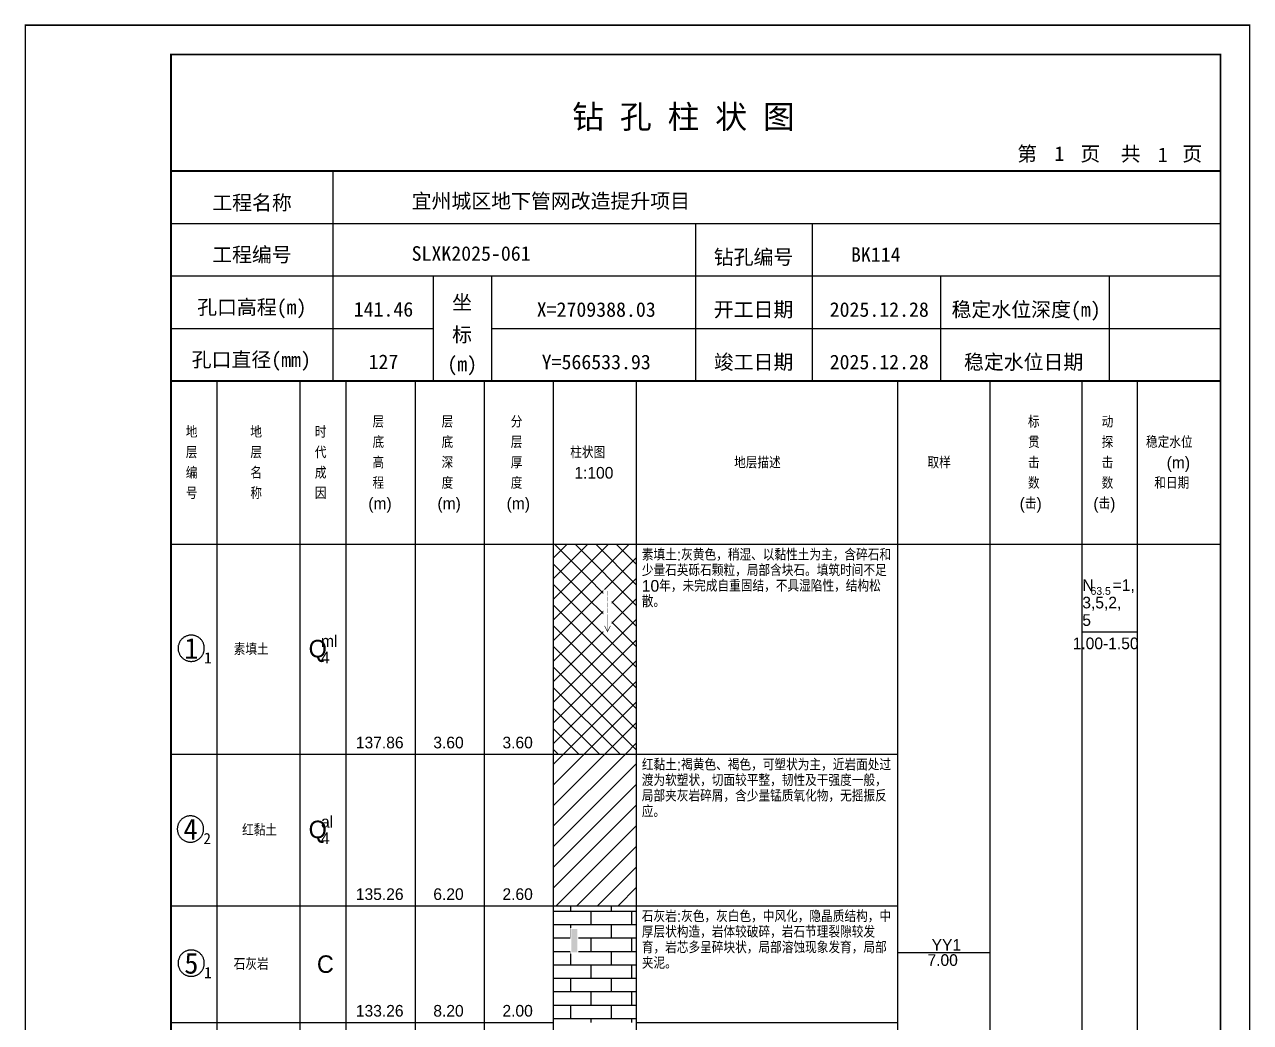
# Model space of a CAD drawing. Header units: millimetres. Extents: x 12489 to 89920, y 4630 to 4927.
# Drawn here: x 37349.3 to 37559.6, y 4755.7 to 4926.8 of the extents above; entities that cross this region are included whole.
import ezdxf
from ezdxf.enums import TextEntityAlignment as Align

# ---------------------------------------------------------------- set-up
doc = ezdxf.new("R2010")
doc.units = ezdxf.units.MM
doc.layers.add('ZZT_TC', color=7, linetype='Continuous')
doc.styles.add('成果图图块', font='', dxfattribs={"height": 2.5})
doc.styles.add('成果图模板', font='')
doc.styles.add('成果图模板标题', font='simhei.ttf')
doc.styles.add('成果图表体', font='Comfont.shx', dxfattribs={"height": 2, "bigfont": 'Hztxt12a.shx'})
doc.styles.get('成果图图块').set_extended_font_data('FangSong_GB2312')
doc.styles.get('成果图模板').set_extended_font_data('FangSong_GB2312')

# ---------------------------------------------------------------- blocks, each defined once
blk = doc.blocks.new('DCBH-1-1-1189', base_point=(0.3, -0.11))
at = {"layer": 'ZZT_TC', "color": 7}
blk.add_polyline3d([(-0.19, 2.31, 0), (-0.3, 2.31, 0), (-0.41, 2.3, 0), (-0.52, 2.29, 0), (-0.63, 2.27, 0), (-0.73, 2.24, 0), (-0.84, 2.21, 0), (-0.95, 2.18, 0), (-1.05, 2.14, 0), (-1.15, 2.09, 0), (-1.25, 2.04, 0), (-1.35, 1.99, 0), (-1.44, 1.93, 0), (-1.53, 1.87, 0), (-1.62, 1.8, 0), (-1.7, 1.73, 0), (-1.78, 1.65, 0), (-1.86, 1.57, 0), (-1.93, 1.49, 0), (-2, 1.4, 0), (-2.06, 1.31, 0), (-2.12, 1.22, 0), (-2.17, 1.12, 0), (-2.22, 1.02, 0), (-2.27, 0.92, 0), (-2.31, 0.82, 0), (-2.34, 0.71, 0), (-2.37, 0.61, 0), (-2.4, 0.5, 0), (-2.41, 0.39, 0), (-2.43, 0.28, 0), (-2.44, 0.17, 0), (-2.44, 0.06, 0), (-2.44, -0.05, 0), (-2.43, -0.16, 0), (-2.41, -0.27, 0), (-2.4, -0.38, 0), (-2.37, -0.49, 0), (-2.34, -0.6, 0), (-2.31, -0.7, 0), (-2.27, -0.8, 0), (-2.22, -0.9, 0), (-2.17, -1, 0), (-2.12, -1.1, 0), (-2.06, -1.19, 0), (-2, -1.28, 0), (-1.93, -1.37, 0), (-1.86, -1.45, 0), (-1.78, -1.53, 0), (-1.7, -1.61, 0), (-1.62, -1.68, 0), (-1.53, -1.75, 0), (-1.44, -1.81, 0), (-1.35, -1.87, 0), (-1.25, -1.93, 0), (-1.15, -1.98, 0), (-1.05, -2.02, 0), (-0.95, -2.06, 0), (-0.84, -2.1, 0), (-0.73, -2.13, 0), (-0.63, -2.15, 0), (-0.52, -2.17, 0), (-0.41, -2.18, 0), (-0.3, -2.19, 0), (-0.19, -2.19, 0), (-0.08, -2.19, 0), (0.03, -2.18, 0), (0.14, -2.17, 0), (0.25, -2.15, 0), (0.36, -2.13, 0), (0.47, -2.1, 0), (0.57, -2.06, 0), (0.67, -2.02, 0), (0.77, -1.98, 0), (0.87, -1.93, 0), (0.97, -1.87, 0), (1.06, -1.81, 0), (1.15, -1.75, 0), (1.24, -1.68, 0), (1.32, -1.61, 0), (1.4, -1.53, 0), (1.48, -1.45, 0), (1.55, -1.37, 0), (1.62, -1.28, 0), (1.68, -1.19, 0), (1.74, -1.1, 0), (1.8, -1, 0), (1.85, -0.9, 0), (1.89, -0.8, 0), (1.93, -0.7, 0), (1.97, -0.6, 0), (2, -0.49, 0), (2.02, -0.38, 0), (2.04, -0.27, 0), (2.05, -0.16, 0), (2.06, -0.05, 0), (2.06, 0.06, 0), (2.06, 0.17, 0), (2.05, 0.28, 0), (2.04, 0.39, 0), (2.02, 0.5, 0), (2, 0.61, 0), (1.97, 0.71, 0), (1.93, 0.82, 0), (1.89, 0.92, 0), (1.85, 1.02, 0), (1.8, 1.12, 0), (1.74, 1.22, 0), (1.68, 1.31, 0), (1.62, 1.4, 0), (1.55, 1.49, 0), (1.48, 1.57, 0), (1.4, 1.65, 0), (1.32, 1.73, 0), (1.24, 1.8, 0), (1.15, 1.87, 0), (1.06, 1.93, 0), (0.97, 1.99, 0), (0.87, 2.04, 0), (0.77, 2.09, 0), (0.67, 2.14, 0), (0.57, 2.18, 0), (0.47, 2.21, 0), (0.36, 2.24, 0), (0.25, 2.27, 0), (0.14, 2.29, 0), (0.03, 2.3, 0), (-0.08, 2.31, 0), (-0.19, 2.31, 0)], dxfattribs=at)
at = {"style": '成果图图块'}
blk.add_text('1', height=3.57, dxfattribs=at).set_placement((-0.16, -1.74), align=Align.CENTER)
blk.add_text('1', height=1.91, dxfattribs=at).set_placement((2.03, -2.53))
blk = doc.blocks.new('DCBH-1-1-1190', base_point=(0.43, -0.11))
at = {"layer": 'ZZT_TC', "color": 7}
blk.add_polyline3d([(-0.19, 2.31, 0), (-0.3, 2.31, 0), (-0.41, 2.3, 0), (-0.52, 2.29, 0), (-0.63, 2.27, 0), (-0.73, 2.24, 0), (-0.84, 2.21, 0), (-0.95, 2.18, 0), (-1.05, 2.14, 0), (-1.15, 2.09, 0), (-1.25, 2.04, 0), (-1.35, 1.99, 0), (-1.44, 1.93, 0), (-1.53, 1.87, 0), (-1.62, 1.8, 0), (-1.7, 1.73, 0), (-1.78, 1.65, 0), (-1.86, 1.57, 0), (-1.93, 1.49, 0), (-2, 1.4, 0), (-2.06, 1.31, 0), (-2.12, 1.22, 0), (-2.17, 1.12, 0), (-2.22, 1.02, 0), (-2.27, 0.92, 0), (-2.31, 0.82, 0), (-2.34, 0.71, 0), (-2.37, 0.61, 0), (-2.4, 0.5, 0), (-2.41, 0.39, 0), (-2.43, 0.28, 0), (-2.44, 0.17, 0), (-2.44, 0.06, 0), (-2.44, -0.05, 0), (-2.43, -0.16, 0), (-2.41, -0.27, 0), (-2.4, -0.38, 0), (-2.37, -0.49, 0), (-2.34, -0.6, 0), (-2.31, -0.7, 0), (-2.27, -0.8, 0), (-2.22, -0.9, 0), (-2.17, -1, 0), (-2.12, -1.1, 0), (-2.06, -1.19, 0), (-2, -1.28, 0), (-1.93, -1.37, 0), (-1.86, -1.45, 0), (-1.78, -1.53, 0), (-1.7, -1.61, 0), (-1.62, -1.68, 0), (-1.53, -1.75, 0), (-1.44, -1.81, 0), (-1.35, -1.87, 0), (-1.25, -1.93, 0), (-1.15, -1.98, 0), (-1.05, -2.02, 0), (-0.95, -2.06, 0), (-0.84, -2.1, 0), (-0.73, -2.13, 0), (-0.63, -2.15, 0), (-0.52, -2.17, 0), (-0.41, -2.18, 0), (-0.3, -2.19, 0), (-0.19, -2.19, 0), (-0.08, -2.19, 0), (0.03, -2.18, 0), (0.14, -2.17, 0), (0.25, -2.15, 0), (0.36, -2.13, 0), (0.47, -2.1, 0), (0.57, -2.06, 0), (0.67, -2.02, 0), (0.77, -1.98, 0), (0.87, -1.93, 0), (0.97, -1.87, 0), (1.06, -1.81, 0), (1.15, -1.75, 0), (1.24, -1.68, 0), (1.32, -1.61, 0), (1.4, -1.53, 0), (1.48, -1.45, 0), (1.55, -1.37, 0), (1.62, -1.28, 0), (1.68, -1.19, 0), (1.74, -1.1, 0), (1.8, -1, 0), (1.85, -0.9, 0), (1.89, -0.8, 0), (1.93, -0.7, 0), (1.97, -0.6, 0), (2, -0.49, 0), (2.02, -0.38, 0), (2.04, -0.27, 0), (2.05, -0.16, 0), (2.06, -0.05, 0), (2.06, 0.06, 0), (2.06, 0.17, 0), (2.05, 0.28, 0), (2.04, 0.39, 0), (2.02, 0.5, 0), (2, 0.61, 0), (1.97, 0.71, 0), (1.93, 0.82, 0), (1.89, 0.92, 0), (1.85, 1.02, 0), (1.8, 1.12, 0), (1.74, 1.22, 0), (1.68, 1.31, 0), (1.62, 1.4, 0), (1.55, 1.49, 0), (1.48, 1.57, 0), (1.4, 1.65, 0), (1.32, 1.73, 0), (1.24, 1.8, 0), (1.15, 1.87, 0), (1.06, 1.93, 0), (0.97, 1.99, 0), (0.87, 2.04, 0), (0.77, 2.09, 0), (0.67, 2.14, 0), (0.57, 2.18, 0), (0.47, 2.21, 0), (0.36, 2.24, 0), (0.25, 2.27, 0), (0.14, 2.29, 0), (0.03, 2.3, 0), (-0.08, 2.31, 0), (-0.19, 2.31, 0)], dxfattribs=at)
at = {"style": '成果图图块'}
blk.add_text('4', height=3.57, dxfattribs=at).set_placement((-0.16, -1.74), align=Align.CENTER)
blk.add_text('2', height=1.91, dxfattribs=at).set_placement((2.03, -2.53))
blk = doc.blocks.new('DCBH-1-1-1191', base_point=(0.3, -0.11))
at = {"layer": 'ZZT_TC', "color": 7}
blk.add_polyline3d([(-0.19, 2.31, 0), (-0.3, 2.31, 0), (-0.41, 2.3, 0), (-0.52, 2.29, 0), (-0.63, 2.27, 0), (-0.73, 2.24, 0), (-0.84, 2.21, 0), (-0.95, 2.18, 0), (-1.05, 2.14, 0), (-1.15, 2.09, 0), (-1.25, 2.04, 0), (-1.35, 1.99, 0), (-1.44, 1.93, 0), (-1.53, 1.87, 0), (-1.62, 1.8, 0), (-1.7, 1.73, 0), (-1.78, 1.65, 0), (-1.86, 1.57, 0), (-1.93, 1.49, 0), (-2, 1.4, 0), (-2.06, 1.31, 0), (-2.12, 1.22, 0), (-2.17, 1.12, 0), (-2.22, 1.02, 0), (-2.27, 0.92, 0), (-2.31, 0.82, 0), (-2.34, 0.71, 0), (-2.37, 0.61, 0), (-2.4, 0.5, 0), (-2.41, 0.39, 0), (-2.43, 0.28, 0), (-2.44, 0.17, 0), (-2.44, 0.06, 0), (-2.44, -0.05, 0), (-2.43, -0.16, 0), (-2.41, -0.27, 0), (-2.4, -0.38, 0), (-2.37, -0.49, 0), (-2.34, -0.6, 0), (-2.31, -0.7, 0), (-2.27, -0.8, 0), (-2.22, -0.9, 0), (-2.17, -1, 0), (-2.12, -1.1, 0), (-2.06, -1.19, 0), (-2, -1.28, 0), (-1.93, -1.37, 0), (-1.86, -1.45, 0), (-1.78, -1.53, 0), (-1.7, -1.61, 0), (-1.62, -1.68, 0), (-1.53, -1.75, 0), (-1.44, -1.81, 0), (-1.35, -1.87, 0), (-1.25, -1.93, 0), (-1.15, -1.98, 0), (-1.05, -2.02, 0), (-0.95, -2.06, 0), (-0.84, -2.1, 0), (-0.73, -2.13, 0), (-0.63, -2.15, 0), (-0.52, -2.17, 0), (-0.41, -2.18, 0), (-0.3, -2.19, 0), (-0.19, -2.19, 0), (-0.08, -2.19, 0), (0.03, -2.18, 0), (0.14, -2.17, 0), (0.25, -2.15, 0), (0.36, -2.13, 0), (0.47, -2.1, 0), (0.57, -2.06, 0), (0.67, -2.02, 0), (0.77, -1.98, 0), (0.87, -1.93, 0), (0.97, -1.87, 0), (1.06, -1.81, 0), (1.15, -1.75, 0), (1.24, -1.68, 0), (1.32, -1.61, 0), (1.4, -1.53, 0), (1.48, -1.45, 0), (1.55, -1.37, 0), (1.62, -1.28, 0), (1.68, -1.19, 0), (1.74, -1.1, 0), (1.8, -1, 0), (1.85, -0.9, 0), (1.89, -0.8, 0), (1.93, -0.7, 0), (1.97, -0.6, 0), (2, -0.49, 0), (2.02, -0.38, 0), (2.04, -0.27, 0), (2.05, -0.16, 0), (2.06, -0.05, 0), (2.06, 0.06, 0), (2.06, 0.17, 0), (2.05, 0.28, 0), (2.04, 0.39, 0), (2.02, 0.5, 0), (2, 0.61, 0), (1.97, 0.71, 0), (1.93, 0.82, 0), (1.89, 0.92, 0), (1.85, 1.02, 0), (1.8, 1.12, 0), (1.74, 1.22, 0), (1.68, 1.31, 0), (1.62, 1.4, 0), (1.55, 1.49, 0), (1.48, 1.57, 0), (1.4, 1.65, 0), (1.32, 1.73, 0), (1.24, 1.8, 0), (1.15, 1.87, 0), (1.06, 1.93, 0), (0.97, 1.99, 0), (0.87, 2.04, 0), (0.77, 2.09, 0), (0.67, 2.14, 0), (0.57, 2.18, 0), (0.47, 2.21, 0), (0.36, 2.24, 0), (0.25, 2.27, 0), (0.14, 2.29, 0), (0.03, 2.3, 0), (-0.08, 2.31, 0), (-0.19, 2.31, 0)], dxfattribs=at)
at = {"style": '成果图图块'}
blk.add_text('5', height=3.57, dxfattribs=at).set_placement((-0.16, -1.74), align=Align.CENTER)
blk.add_text('1', height=1.91, dxfattribs=at).set_placement((2.03, -2.53))
blk = doc.blocks.new('gkqy3.dwg', base_point=(0, -2))
blk.add_wipeout([(-0.7, -2.2), (0.7, -2.2), (0.7, 2.2), (-0.7, 2.2)])
at = {"color": 7}
blk.add_solid([(-0.5, -2), (0.5, -2), (-0.5, 2), (0.5, 2)], dxfattribs=at)
blk = doc.blocks.new('zztGLdt.dwg', base_point=(0.5, 0))
blk.add_wipeout([(-0.2, -0.2), (1.2, -0.2), (1.2, 3.2), (-0.2, 3.2)])
at = {"color": 7, "const_width": 0.1}
for points in [[(0.5, 3), (0.5, 0)], [(0, 1), (0.5, 0), (1, 1)]]:
    blk.add_lwpolyline(points, dxfattribs=at)
blk = doc.blocks.new('钻孔柱状图路桥昇龙制图梁世成校核莫家里.dwg114', base_point=(25, 236))
for p, q in [((52.82, 236), (52.82, 272)), ((25, 263), (205, 263)), ((115, 236), (115, 263)), ((135, 236), (135, 263)), ((25, 254), (205, 254)), ((70, 236), (70, 254)), ((80, 236), (80, 254)), ((157, 236), (157, 254)), ((185.95, 236), (185.95, 254)), ((25, 245), (70, 245)), ((80, 245), (205, 245))]:
    blk.add_line(p, q)
for points, const_width in [([(0, 0), (210, 0), (210, 297), (0, 297)], 0.25), ([(25, 5), (205, 5), (205, 292), (25, 292)], 0.3)]:
    blk.add_lwpolyline(points, close=True, dxfattribs=dict(const_width=const_width))
at = {"const_width": 0.3}
for points in [[(25, 272), (205, 272)], [(25, 236), (205, 236)]]:
    blk.add_lwpolyline(points, dxfattribs=at)
for s, height, style, p in [('钻 孔 柱 状 图', 4, '成果图模板标题', (93.8, 279.31)), ('第', 2.5, '成果图模板', (170.12, 273.7)), ('页', 2.5, '成果图模板', (180.96, 273.7)), ('共', 2.5, '成果图模板', (187.88, 273.7)), ('页', 2.5, '成果图模板', (198.44, 273.7)), ('工程名称', 2.5, '成果图模板', (32.07, 265.32)), ('宜州城区地下管网改造提升项目', 2.5, '成果图模板', (66.26, 265.61)), ('工程编号', 2.5, '成果图模板', (32.05, 256.41)), ('SLXK2025-061', 2.5, '成果图模板', (66.26, 256.61)), ('钻孔编号', 2.5, '成果图模板', (118.08, 256)), ('BK114', 2.5, '成果图模板', (141.61, 256.43)), ('孔口高程(m)', 2.5, '成果图模板', (29.48, 247.41)), ('坐', 2.5, '成果图模板', (73.21, 248.24)), ('开工日期', 2.5, '成果图模板', (118.08, 247)), ('稳定水位深度(m)', 2.5, '成果图模板', (158.86, 247)), ('标', 2.5, '成果图模板', (73.21, 242.7)), ('孔口直径(mm)', 2.5, '成果图模板', (28.54, 238.41)), ('(m) ', 2.5, '成果图模板', (72.38, 237.65)), ('竣工日期', 2.5, '成果图模板', (118.08, 238)), ('稳定水位日期', 2.5, '成果图模板', (160.99, 238))]:
    blk.add_text(s, height=height, dxfattribs=dict(style=style)).set_placement(p)
at = {"style": '成果图模板'}
for s, p in [('1', (177.35, 273.74)), ('1', (195.08, 273.53)), ('141.46', (61.43, 247.04)), ('X=2709388.03', (97.92, 247)), ('2025.12.28', (146.46, 247)), ('127', (61.43, 238.04)), ('Y=566533.93', (97.92, 238)), ('2025.12.28', (146.46, 238))]:
    blk.add_text(s, height=2.5, dxfattribs=at).set_placement(p, align=Align.CENTER)

msp = doc.modelspace()

# ---------------------------------------------------------------- hatches: boundary and pattern name
at = {"linetype": 'Continuous'}
h = msp.add_hatch(dxfattribs=at)
h.set_pattern_fill('GKSTT', scale=0.5, style=0, pattern_type=2)
h.set_pattern_definition([(45, (0, 0), (-1.76776695, 1.76776695), []), (135, (0, 0), (-1.76776695, -1.76776695), [])])
h.paths.add_polyline_path([(37440.06, 4801.71), (37454.29, 4801.71), (37454.29, 4837.71), (37440.06, 4837.71)])
h = msp.add_hatch(dxfattribs=at)
h.set_pattern_fill('GKNXT', scale=0.5, style=0, pattern_type=2)
h.set_pattern_definition([(45, (0, 0), (-1.76776695, 1.76776695), [])])
h.paths.add_polyline_path([(37440.06, 4775.71), (37454.29, 4775.71), (37454.29, 4801.71), (37440.06, 4801.71)])
h = msp.add_hatch(dxfattribs=at)
h.set_pattern_fill('GKSHY', scale=0.5, style=0, pattern_type=2)
h.set_pattern_definition([(0, (0, 0), (0, 2.3), []), (90, (0, 0), (-3.5, 2.3), [2.3, -2.3])])
h.paths.add_polyline_path([(37440.06, 4755.71), (37454.29, 4755.71), (37454.29, 4775.71), (37440.06, 4775.71)])

# ---------------------------------------------------------------- linework, layer by layer
at = {"color": 0}
for p, q in [((37374.45, 4837.71), (37382.35, 4837.71)), ((37374.45, 4801.71), (37374.45, 4837.71)), ((37382.35, 4801.71), (37382.35, 4837.71)), ((37374.45, 4801.71), (37382.35, 4801.71)), ((37374.45, 4801.71), (37382.35, 4801.71)), ((37374.45, 4775.71), (37374.45, 4801.71)), ((37382.35, 4775.71), (37382.35, 4801.71)), ((37374.45, 4775.71), (37382.35, 4775.71)), ((37374.45, 4775.71), (37382.35, 4775.71)), ((37374.45, 4755.71), (37374.45, 4775.71)), ((37382.35, 4755.71), (37382.35, 4775.71)), ((37374.45, 4755.71), (37382.35, 4755.71))]:
    msp.add_line(p, q, dxfattribs=at)
for points in [[(37374.45, 4865.71), (37382.35, 4865.71)], [(37374.45, 4837.71), (37374.45, 4865.71)], [(37382.35, 4837.71), (37382.35, 4865.71)], [(37382.35, 4865.71), (37396.58, 4865.71)], [(37382.35, 4837.71), (37382.35, 4865.71)], [(37396.58, 4837.71), (37396.58, 4865.71)], [(37396.58, 4865.71), (37404.49, 4865.71)], [(37396.58, 4837.71), (37396.58, 4865.71)], [(37404.49, 4837.71), (37404.49, 4865.71)], [(37404.49, 4865.71), (37416.35, 4865.71)], [(37404.49, 4837.71), (37404.49, 4865.71)], [(37416.35, 4837.71), (37416.35, 4865.71)], [(37416.35, 4865.71), (37428.2, 4865.71)], [(37416.35, 4837.71), (37416.35, 4865.71)], [(37428.2, 4837.71), (37428.2, 4865.71)], [(37428.2, 4865.71), (37440.06, 4865.71)], [(37428.2, 4837.71), (37428.2, 4865.71)], [(37440.06, 4837.71), (37440.06, 4865.71)], [(37440.06, 4865.71), (37454.29, 4865.71)], [(37440.06, 4837.71), (37440.06, 4865.71)], [(37454.29, 4837.71), (37454.29, 4865.71)], [(37454.29, 4865.71), (37499.11, 4865.71)], [(37454.29, 4837.71), (37454.29, 4865.71)], [(37499.11, 4837.71), (37499.11, 4865.71)], [(37499.11, 4865.71), (37514.92, 4865.71)], [(37499.11, 4837.71), (37499.11, 4865.71)], [(37514.92, 4837.71), (37514.92, 4865.71)], [(37514.92, 4865.71), (37530.73, 4865.71)], [(37514.92, 4837.71), (37514.92, 4865.71)], [(37530.73, 4837.71), (37530.73, 4865.71)], [(37530.73, 4865.71), (37540.22, 4865.71)], [(37530.73, 4837.71), (37530.73, 4865.71)], [(37540.22, 4837.71), (37540.22, 4865.71)], [(37540.22, 4865.71), (37554.45, 4865.71)], [(37540.22, 4837.71), (37540.22, 4865.71)], [(37554.45, 4837.71), (37554.45, 4865.71)], [(37374.45, 4837.71), (37382.35, 4837.71)], [(37374.45, 4643.71), (37374.45, 4837.71)], [(37374.45, 4837.71), (37382.35, 4837.71)], [(37382.35, 4643.71), (37382.35, 4837.71)], [(37382.35, 4837.71), (37396.58, 4837.71)], [(37382.35, 4643.71), (37382.35, 4837.71)], [(37382.35, 4837.71), (37396.58, 4837.71)], [(37382.35, 4837.71), (37396.58, 4837.71)], [(37382.35, 4801.71), (37382.35, 4837.71)], [(37396.58, 4643.71), (37396.58, 4837.71)], [(37396.58, 4801.71), (37396.58, 4837.71)], [(37396.58, 4837.71), (37404.49, 4837.71)], [(37396.58, 4643.71), (37396.58, 4837.71)], [(37396.58, 4837.71), (37404.49, 4837.71)], [(37396.58, 4837.71), (37404.49, 4837.71)], [(37396.58, 4801.71), (37396.58, 4837.71)], [(37404.49, 4643.71), (37404.49, 4837.71)], [(37404.49, 4801.71), (37404.49, 4837.71)], [(37404.49, 4837.71), (37416.35, 4837.71)], [(37404.49, 4643.71), (37404.49, 4837.71)], [(37404.49, 4837.71), (37416.35, 4837.71)], [(37404.49, 4837.71), (37416.35, 4837.71)], [(37404.49, 4801.71), (37404.49, 4837.71)], [(37416.35, 4643.71), (37416.35, 4837.71)], [(37416.35, 4801.71), (37416.35, 4837.71)], [(37416.35, 4837.71), (37428.2, 4837.71)], [(37416.35, 4643.71), (37416.35, 4837.71)], [(37416.35, 4837.71), (37428.2, 4837.71)], [(37416.35, 4837.71), (37428.2, 4837.71)], [(37416.35, 4801.71), (37416.35, 4837.71)], [(37428.2, 4643.71), (37428.2, 4837.71)], [(37428.2, 4801.71), (37428.2, 4837.71)], [(37428.2, 4837.71), (37440.06, 4837.71)], [(37428.2, 4643.71), (37428.2, 4837.71)], [(37428.2, 4837.71), (37440.06, 4837.71)], [(37428.2, 4837.71), (37440.06, 4837.71)], [(37428.2, 4801.71), (37428.2, 4837.71)], [(37440.06, 4643.71), (37440.06, 4837.71)], [(37440.06, 4801.71), (37440.06, 4837.71)], [(37440.06, 4837.71), (37454.29, 4837.71)], [(37440.06, 4643.71), (37440.06, 4837.71)], [(37440.06, 4837.71), (37454.29, 4837.71)], [(37454.29, 4643.71), (37454.29, 4837.71)], [(37454.29, 4837.71), (37499.11, 4837.71)], [(37454.29, 4643.71), (37454.29, 4837.71)], [(37454.29, 4837.71), (37499.11, 4837.71)], [(37454.29, 4837.71), (37499.11, 4837.71)], [(37454.29, 4801.71), (37454.29, 4837.71)], [(37499.11, 4643.71), (37499.11, 4837.71)], [(37499.11, 4801.71), (37499.11, 4837.71)], [(37499.11, 4837.71), (37514.92, 4837.71)], [(37499.11, 4643.71), (37499.11, 4837.71)], [(37499.11, 4837.71), (37514.92, 4837.71)], [(37514.92, 4643.71), (37514.92, 4837.71)], [(37514.92, 4837.71), (37530.73, 4837.71)], [(37514.92, 4643.71), (37514.92, 4837.71)], [(37514.92, 4837.71), (37530.73, 4837.71)], [(37530.73, 4643.71), (37530.73, 4837.71)], [(37530.73, 4837.71), (37540.22, 4837.71)], [(37530.73, 4643.71), (37530.73, 4837.71)], [(37530.73, 4837.71), (37540.22, 4837.71)], [(37530.73, 4837.71), (37540.22, 4837.71)], [(37530.73, 4822.71), (37530.73, 4837.71)], [(37540.22, 4643.71), (37540.22, 4837.71)], [(37540.22, 4822.71), (37540.22, 4837.71)], [(37540.22, 4837.71), (37554.45, 4837.71)], [(37540.22, 4643.71), (37540.22, 4837.71)], [(37540.22, 4837.71), (37554.45, 4837.71)], [(37554.45, 4643.71), (37554.45, 4837.71)], [(37530.73, 4822.71), (37540.22, 4822.71)], [(37382.35, 4801.71), (37396.58, 4801.71)], [(37382.35, 4801.71), (37396.58, 4801.71)], [(37382.35, 4775.71), (37382.35, 4801.71)], [(37396.58, 4775.71), (37396.58, 4801.71)], [(37396.58, 4801.71), (37404.49, 4801.71)], [(37396.58, 4801.71), (37404.49, 4801.71)], [(37396.58, 4775.71), (37396.58, 4801.71)], [(37404.49, 4775.71), (37404.49, 4801.71)], [(37404.49, 4801.71), (37416.35, 4801.71)], [(37404.49, 4801.71), (37416.35, 4801.71)], [(37404.49, 4775.71), (37404.49, 4801.71)], [(37416.35, 4775.71), (37416.35, 4801.71)], [(37416.35, 4801.71), (37428.2, 4801.71)], [(37416.35, 4801.71), (37428.2, 4801.71)], [(37416.35, 4775.71), (37416.35, 4801.71)], [(37428.2, 4775.71), (37428.2, 4801.71)], [(37428.2, 4801.71), (37440.06, 4801.71)], [(37428.2, 4801.71), (37440.06, 4801.71)], [(37428.2, 4775.71), (37428.2, 4801.71)], [(37440.06, 4775.71), (37440.06, 4801.71)], [(37454.29, 4801.71), (37499.11, 4801.71)], [(37454.29, 4801.71), (37499.11, 4801.71)], [(37454.29, 4775.71), (37454.29, 4801.71)], [(37499.11, 4775.71), (37499.11, 4801.71)], [(37382.35, 4775.71), (37396.58, 4775.71)], [(37382.35, 4775.71), (37396.58, 4775.71)], [(37382.35, 4755.71), (37382.35, 4775.71)], [(37396.58, 4755.71), (37396.58, 4775.71)], [(37396.58, 4775.71), (37404.49, 4775.71)], [(37396.58, 4775.71), (37404.49, 4775.71)], [(37396.58, 4755.71), (37396.58, 4775.71)], [(37404.49, 4755.71), (37404.49, 4775.71)], [(37404.49, 4775.71), (37416.35, 4775.71)], [(37404.49, 4775.71), (37416.35, 4775.71)], [(37404.49, 4755.71), (37404.49, 4775.71)], [(37416.35, 4755.71), (37416.35, 4775.71)], [(37416.35, 4775.71), (37428.2, 4775.71)], [(37416.35, 4775.71), (37428.2, 4775.71)], [(37416.35, 4755.71), (37416.35, 4775.71)], [(37428.2, 4755.71), (37428.2, 4775.71)], [(37428.2, 4775.71), (37440.06, 4775.71)], [(37428.2, 4775.71), (37440.06, 4775.71)], [(37428.2, 4755.71), (37428.2, 4775.71)], [(37440.06, 4755.71), (37440.06, 4775.71)], [(37454.29, 4775.71), (37499.11, 4775.71)], [(37454.29, 4775.71), (37499.11, 4775.71)], [(37454.29, 4755.71), (37454.29, 4775.71)], [(37499.11, 4755.71), (37499.11, 4775.71)], [(37499.11, 4767.71), (37514.92, 4767.71)], [(37382.35, 4755.71), (37396.58, 4755.71)], [(37396.58, 4755.71), (37404.49, 4755.71)], [(37404.49, 4755.71), (37416.35, 4755.71)], [(37416.35, 4755.71), (37428.2, 4755.71)], [(37428.2, 4755.71), (37440.06, 4755.71)], [(37454.29, 4755.71), (37499.11, 4755.71)]]:
    msp.add_lwpolyline(points, dxfattribs=at)
at = {"color": 7, "flags": 128}
for points in [[(37440.06, 4801.71), (37454.29, 4801.71)], [(37440.06, 4775.71), (37454.29, 4775.71)]]:
    msp.add_lwpolyline(points, dxfattribs=at)

# ---------------------------------------------------------------- block references
for name, p in [('DCBH-1-1-1189', (37378.4, 4819.71)), ('DCBH-1-1-1190', (37378.4, 4788.71)), ('DCBH-1-1-1191', (37378.4, 4765.71))]:
    msp.add_blockref(name, p)

# ---------------------------------------------------------------- texts
at = {"color": 0, "style": '成果图表体'}
for s, height, p in [('层', 2, (37409, 4857.71)), ('层', 2, (37420.85, 4857.71)), ('分', 2, (37432.71, 4857.71)), ('标', 2, (37521.41, 4857.71)), ('动', 2, (37534.05, 4857.71)), ('地', 2, (37376.98, 4855.96)), ('地', 2, (37388.05, 4855.96)), ('时', 2, (37399.11, 4855.96)), ('底', 2, (37409, 4854.21)), ('底', 2, (37420.85, 4854.21)), ('层', 2, (37432.71, 4854.21)), ('贯', 2, (37521.41, 4854.21)), ('探', 2, (37534.05, 4854.21)), ('稳定水位', 2, (37541.65, 4854.21)), ('层', 2, (37376.98, 4852.46)), ('层', 2, (37388.05, 4852.46)), ('代', 2, (37399.11, 4852.46)), ('高', 2, (37409, 4850.71)), ('深', 2, (37420.85, 4850.71)), ('厚', 2, (37432.71, 4850.71)), ('柱状图', 2, (37442.91, 4852.46)), ('地层描述', 2, (37471.02, 4850.71)), ('取样', 2, (37504.18, 4850.71)), ('击', 2, (37521.41, 4850.71)), ('击', 2, (37534.05, 4850.71)), ('(m)', 2, (37545.2, 4850.71)), ('编', 2, (37376.98, 4848.96)), ('名', 2, (37388.05, 4848.96)), ('成', 2, (37399.11, 4848.96)), ('1:100', 2, (37443.62, 4848.96)), ('程', 2, (37409, 4847.21)), ('度', 2, (37420.85, 4847.21)), ('度', 2, (37432.71, 4847.21)), ('数', 2, (37521.41, 4847.21)), ('数', 2, (37534.05, 4847.21)), ('和日期', 2, (37543.07, 4847.21)), ('号', 2, (37376.98, 4845.46)), ('称', 2, (37388.05, 4845.46)), ('因', 2, (37399.11, 4845.46)), ('(m)', 2, (37408.28, 4843.71)), ('(m)', 2, (37420.14, 4843.71)), ('(m)', 2, (37432, 4843.71)), ('(击)', 2, (37519.99, 4843.71)), ('(击)', 2, (37532.63, 4843.71)), ('N', 2, (37530.73, 4829.71)), ('=1,', 2, (37535.94, 4829.71)), ('63.5', 1.333, (37532.15, 4829.04)), ('3,5,2,', 2, (37530.73, 4826.71)), ('5', 2, (37530.73, 4823.71)), ('Q', 3, (37398.05, 4818.31)), ('ml', 2, (37400.18, 4820.11)), ('1.00-1.50', 2, (37529.08, 4819.71)), ('素填土', 2, (37385.2, 4818.71)), ('4', 2, (37400.18, 4817.31)), ('137.86', 2, (37406.15, 4802.71)), ('3.60', 2, (37419.43, 4802.71)), ('3.60', 2, (37431.29, 4802.71)), ('红黏土', 2, (37386.63, 4787.71)), ('Q', 3, (37398.05, 4787.31)), ('al', 2, (37400.18, 4789.11)), ('4', 2, (37400.18, 4786.31)), ('135.26', 2, (37406.15, 4776.71)), ('6.20', 2, (37419.43, 4776.71)), ('2.60', 2, (37431.29, 4776.71)), ('YY1', 2, (37504.89, 4768.01)), ('石灰岩', 2, (37385.2, 4764.71)), ('C', 3, (37399.47, 4764.21)), ('7.00', 2, (37504.18, 4765.41)), ('133.26', 2, (37406.15, 4756.71)), ('8.20', 2, (37419.43, 4756.71)), ('2.00', 2, (37431.29, 4756.71))]:
    msp.add_text(s, height=height, dxfattribs=at).set_placement(p)
at = {"color": 0, "char_height": 2, "width": 43.0292, "attachment_point": 1, "line_spacing_factor": 0.8, "style": '成果图表体'}
for s, insert in [('素填土:灰黄色，稍湿、以黏性土为主，含碎石和少量石英砾石颗粒，局部含块石。填筑时间不足10年，未完成自重固结，不具湿陷性，结构松散。', (37455.19, 4836.91)), ('红黏土:褐黄色、褐色，可塑状为主，近岩面处过渡为软塑状，切面较平整，韧性及干强度一般，局部夹灰岩碎屑，含少量锰质氧化物，无摇振反应。', (37455.19, 4800.91)), ('石灰岩:灰色，灰白色，中风化，隐晶质结构，中厚层状构造，岩体较破碎，岩石节理裂隙较发育，岩芯多呈碎块状，局部溶蚀现象发育，局部夹泥。', (37455.19, 4774.91))]:
    msp.add_mtext(s, dxfattribs=dict(at, insert=insert))

# ---------------------------------------------------------------- next in the draw order: block references
for name, p in [('zztGLdt.dwg', (37449.31, 4826.71)), ('gkqy3.dwg', (37443.62, 4767.71))]:
    msp.add_blockref(name, p)

# ---------------------------------------------------------------- next in the draw order: block references
msp.add_blockref('zztGLdt.dwg', (37449.31, 4825.71))

# ---------------------------------------------------------------- next in the draw order: block references
msp.add_blockref('zztGLdt.dwg', (37449.31, 4824.71))

# ---------------------------------------------------------------- next in the draw order: block references
msp.add_blockref('zztGLdt.dwg', (37449.31, 4823.71))

# ---------------------------------------------------------------- next in the draw order: block references
msp.add_blockref('zztGLdt.dwg', (37449.31, 4822.71))

# ---------------------------------------------------------------- next in the draw order: block references
msp.add_blockref('钻孔柱状图路桥昇龙制图梁世成校核莫家里.dwg114', (37374.45, 4865.71))

doc.saveas('drawing.dxf')
